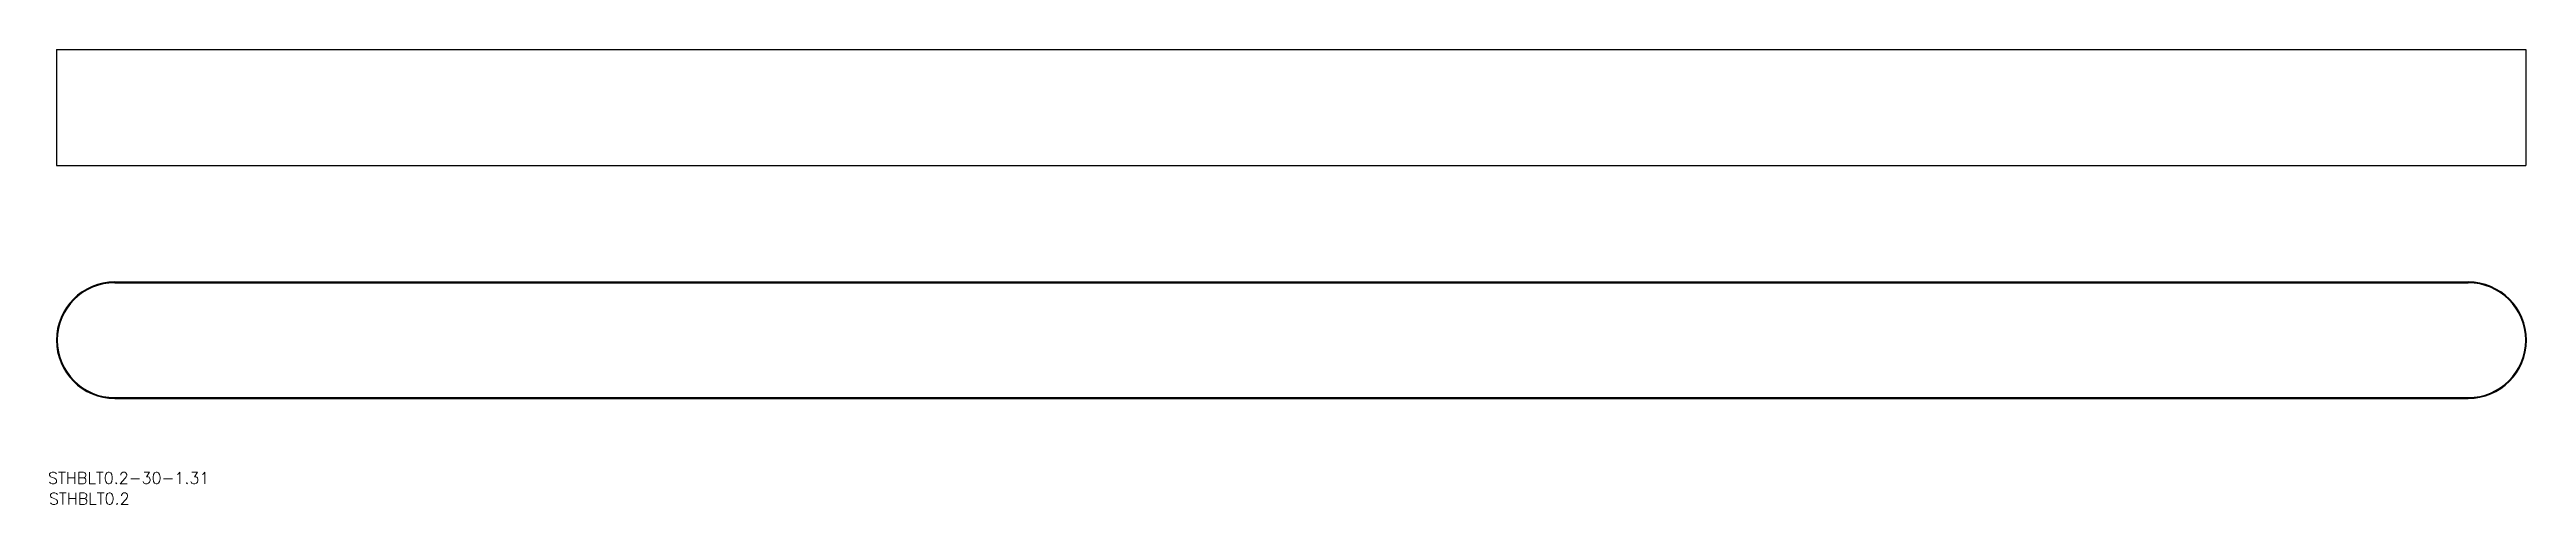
# Model space of a CAD drawing. Extents: x -17 to 623, y -43 to 75.
import ezdxf

# ---------------------------------------------------------------- set-up
doc = ezdxf.new("R2010")
doc.units = 0
doc.layers.get('0').update_dxf_attribs({"linetype": 'CONTINUOUS'})
doc.styles.get("Standard").update_dxf_attribs({"font": 'txt.shx', "height": 3, "bigfont": 'bigfont.shx'})

# ---------------------------------------------------------------- blocks, each defined once
blk = doc.blocks.new('*U4')
at = {"color": 7, "linetype": 'CONTINUOUS'}
blk.add_text('STHBLT0.2-30-1.31', height=3, dxfattribs=at).set_placement((-17.22, -37.16))
blk = doc.blocks.new('*U5')
at = {"color": 7, "linetype": 'CONTINUOUS'}
blk.add_text('STHBLT0.2', height=3, dxfattribs=at).set_placement((-17, -42.51))

msp = doc.modelspace()

# ---------------------------------------------------------------- linework, layer by layer
at = {"color": 7, "linetype": 'CONTINUOUS'}
for p, q in [((-15.05, 75.19), (-15.05, 45.19)), ((-15.05, 75.19), (622.57, 75.19)), ((622.57, 75.19), (622.57, 45.19)), ((-15.05, 45.19), (622.57, 45.19)), ((0, 15.05), (607.72, 15.05)), ((0, 14.85), (607.72, 14.85)), ((0, -14.85), (607.72, -14.85)), ((0, -15.05), (607.72, -15.05))]:
    msp.add_line(p, q, dxfattribs=at)
for centre, radius, start, end in [((0, 0), 15.05, 90, 270), ((0, 0), 14.85, 90, 270), ((607.72, 0), 15.05, 270, 90), ((607.72, 0), 14.85, 270, 90)]:
    msp.add_arc(centre, radius, start, end, dxfattribs=at)

# ---------------------------------------------------------------- block references
for name in ['*U4', '*U5']:
    msp.add_blockref(name, (0, 0), dxfattribs=at)

doc.saveas('drawing.dxf')
